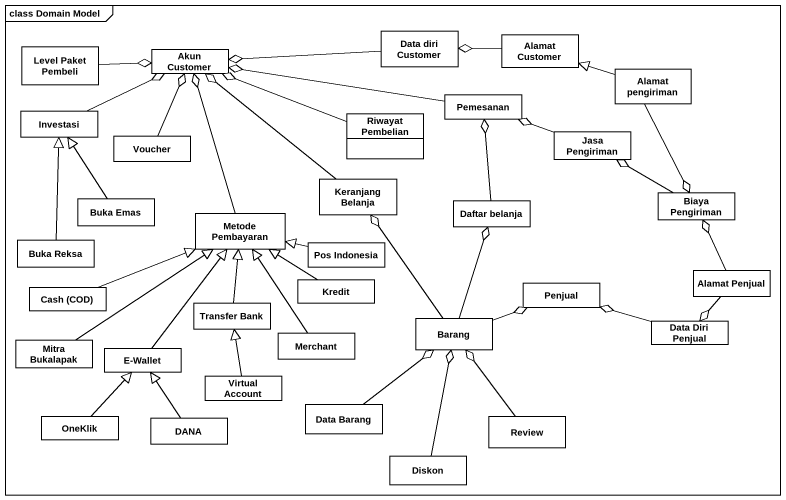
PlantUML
@startuml
mainframe class Domain Model
hide circle
hide empty members
class "Data diri Customer" as Data_diri_Customer
class "Alamat Customer" as Alamat_Customer
class "Level Paket Pembeli" as Level_Paket_Pembeli
class "Akun Customer" as Akun_Customer
class "Alamat pengiriman" as Alamat_pengiriman
class Investasi
class "Riwayat Pembelian" as Riwayat_Pembelian
class Pemesanan
class Voucher
class "Jasa Pengiriman" as Jasa_Pengiriman
class "Keranjang Belanja" as Keranjang_Belanja
class "Biaya Pengiriman" as Biaya_Pengiriman
class "Buka Emas" as Buka_Emas
class "Metode Pembayaran" as Metode_Pembayaran
class "Daftar belanja" as Daftar_belanja
class "Buka Reksa" as Buka_Reksa
class "Pos Indonesia" as Pos_Indonesia
class "Alamat Penjual" as Alamat_Penjual
class "Cash (COD)" as Cash_COD
class "Transfer Bank" as Transfer_Bank
class Kredit
class Penjual
class "Mitra Bukalapak" as Mitra_Bukalapak
class "E-Wallet" as E_Wallet
class Merchant
class Barang
class "Data Diri Penjual" as Data_Diri_Penjual
class "Virtual Account" as Virtual_Account
class OneKlik
class DANA
class "Data Barang" as Data_Barang
class Review
class Diskon
Data_diri_Customer -left-o Akun_Customer
Alamat_Customer -left-o Data_diri_Customer
Level_Paket_Pembeli -right-o Akun_Customer
Alamat_pengiriman -left-|> Alamat_Customer
Alamat_pengiriman --o Biaya_Pengiriman
Investasi -right-o Akun_Customer
Riwayat_Pembelian -left-o Akun_Customer
Pemesanan -left-o Akun_Customer
Voucher -up-o Akun_Customer
Jasa_Pengiriman -left-o Pemesanan
Keranjang_Belanja -up-o Akun_Customer
Biaya_Pengiriman -left-o Jasa_Pengiriman
Buka_Emas -up-|> Investasi
Metode_Pembayaran -up-o Akun_Customer
Daftar_belanja -up-o Pemesanan
Buka_Reksa -up-|> Investasi
Pos_Indonesia -left-|> Metode_Pembayaran
Alamat_Penjual -up-o Biaya_Pengiriman
Alamat_Penjual --o Data_Diri_Penjual
Cash_COD -right-|> Metode_Pembayaran
Transfer_Bank -up-|> Metode_Pembayaran
Kredit -up-|> Metode_Pembayaran
Mitra_Bukalapak -up-|> Metode_Pembayaran
E_Wallet -up-|> Metode_Pembayaran
Merchant -up-|> Metode_Pembayaran
Barang -up-o Keranjang_Belanja
Barang -up-o Daftar_belanja
Barang -right-o Penjual
Data_Diri_Penjual -left-o Penjual
Virtual_Account -up-|> Transfer_Bank
OneKlik -up-|> E_Wallet
DANA -up-|> E_Wallet
Data_Barang -up-o Barang
Review -up-o Barang
Diskon -up-o Barang
@enduml
